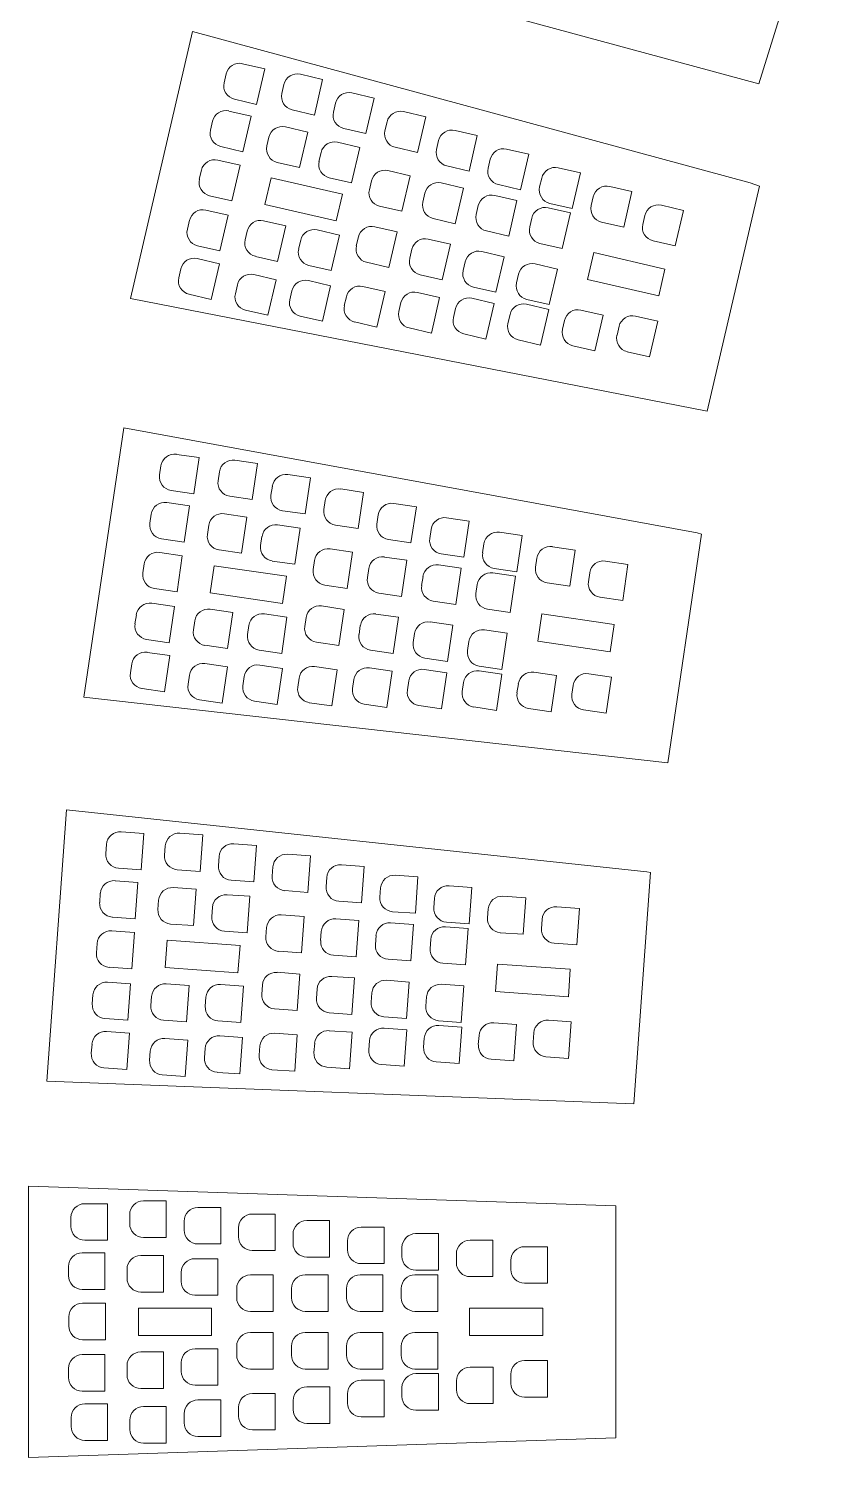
# Model space of a CAD drawing. Header units: millimetres. Extents: x -84 to 575, y 84 to 995.
# Drawn here: x -83.8 to 3.6, y 550.4 to 706.8 of the extents above; entities that cross this region are included whole.
import ezdxf

# ---------------------------------------------------------------- set-up
doc = ezdxf.new("R2010")
doc.units = ezdxf.units.MM

msp = doc.modelspace()

# ---------------------------------------------------------------- linework, layer by layer
at = {"color": 7, "linetype": 'Continuous', "lineweight": 15}
for p, q in [((-3.87, 700.81), (3.63, 724.95)), ((-65.91, 717.62), (-3.87, 700.81)), ((-65.83, 706.51), (-72.62, 677.28)), ((-4.83, 689.97), (-65.83, 706.51)), ((-57.91, 702.44), (-60.34, 703)), ((-58.81, 698.54), (-57.91, 702.44)), ((-62.14, 701.88), (-62.37, 700.91)), ((-51.59, 701.28), (-54.02, 701.85)), ((-52.49, 697.38), (-51.59, 701.28)), ((-55.82, 700.72), (-56.05, 699.75)), ((-45.95, 699.23), (-48.38, 699.8)), ((-59.4, 697.25), (-61.84, 697.82)), ((-61.25, 699.11), (-58.81, 698.54)), ((-54.93, 697.95), (-52.49, 697.38)), ((-50.18, 698.68), (-50.41, 697.7)), ((-46.85, 695.34), (-45.95, 699.23)), ((-40.31, 697.18), (-42.74, 697.75)), ((-63.64, 696.7), (-63.87, 695.72)), ((-60.31, 693.36), (-59.4, 697.25)), ((-44.54, 696.63), (-44.77, 695.65)), ((-41.21, 693.29), (-40.31, 697.18)), ((-57.46, 694.96), (-57.69, 693.99)), ((-53.22, 695.52), (-55.66, 696.09)), ((-54.13, 691.62), (-53.22, 695.52)), ((-49.29, 695.9), (-46.85, 695.34)), ((-38.9, 694.58), (-39.13, 693.61)), ((-34.67, 695.14), (-37.1, 695.7)), ((-35.57, 691.24), (-34.67, 695.14)), ((-62.74, 693.92), (-60.31, 693.36)), ((-51.76, 693.28), (-51.99, 692.3)), ((-47.52, 693.83), (-49.96, 694.4)), ((-48.43, 689.94), (-47.52, 693.83)), ((-43.65, 693.85), (-41.21, 693.29)), ((-29.03, 693.09), (-31.46, 693.65)), ((-29.93, 689.19), (-29.03, 693.09)), ((-60.61, 691.88), (-63.05, 692.45)), ((-61.52, 687.98), (-60.61, 691.88)), ((-56.56, 692.19), (-54.13, 691.62)), ((-38.01, 691.81), (-35.57, 691.24)), ((-33.26, 692.53), (-33.49, 691.56)), ((-23.39, 691.04), (-25.82, 691.61)), ((-64.85, 691.33), (-65.08, 690.35)), ((-57.22, 690.52), (-57.9, 687.59)), ((-49.43, 688.71), (-57.22, 690.52)), ((-50.86, 690.5), (-48.43, 689.94)), ((-46.25, 690.18), (-46.48, 689.2)), ((-42.02, 690.73), (-44.45, 691.3)), ((-42.92, 686.84), (-42.02, 690.73)), ((-36.17, 689.38), (-38.61, 689.94)), ((-27.62, 690.48), (-27.85, 689.51)), ((-24.29, 687.14), (-23.39, 691.04)), ((-3.81, 689.6), (-4.83, 689.97)), ((-63.95, 688.55), (-61.52, 687.98)), ((-50.11, 685.78), (-49.43, 688.71)), ((-40.41, 688.82), (-40.63, 687.85)), ((-37.08, 685.48), (-36.17, 689.38)), ((-30.33, 688.02), (-32.76, 688.58)), ((-32.37, 689.76), (-29.93, 689.19)), ((-21.98, 688.44), (-22.21, 687.46)), ((-17.75, 688.99), (-20.18, 689.56)), ((-18.65, 685.1), (-17.75, 688.99)), ((-9.54, 664.94), (-3.81, 689.6)), ((-61.92, 686.4), (-64.36, 686.97)), ((-57.9, 687.59), (-50.11, 685.78)), ((-45.36, 687.4), (-42.92, 686.84)), ((-34.56, 687.46), (-34.79, 686.49)), ((-31.23, 684.12), (-30.33, 688.02)), ((-24.48, 686.66), (-26.92, 687.23)), ((-26.73, 687.71), (-24.29, 687.14)), ((-12.11, 686.94), (-14.54, 687.51)), ((-13.01, 683.05), (-12.11, 686.94)), ((-66.16, 685.85), (-66.39, 684.87)), ((-62.83, 682.51), (-61.92, 686.4)), ((-55.61, 685.24), (-58.05, 685.8)), ((-56.52, 681.34), (-55.61, 685.24)), ((-39.51, 686.05), (-37.08, 685.48)), ((-28.72, 686.1), (-28.94, 685.13)), ((-25.39, 682.76), (-24.48, 686.66)), ((-21.09, 685.66), (-18.65, 685.1)), ((-16.34, 686.39), (-16.57, 685.41)), ((-59.85, 684.68), (-60.08, 683.71)), ((-53.99, 683.68), (-54.22, 682.7)), ((-49.75, 684.23), (-52.19, 684.8)), ((-50.66, 680.34), (-49.75, 684.23)), ((-47.68, 684.03), (-47.91, 683.06)), ((-43.44, 684.59), (-45.88, 685.15)), ((-44.35, 680.69), (-43.44, 684.59)), ((-37.6, 683.23), (-40.03, 683.8)), ((-33.67, 684.69), (-31.23, 684.12)), ((-65.27, 683.07), (-62.83, 682.51)), ((-41.83, 682.68), (-42.06, 681.7)), ((-38.5, 679.33), (-37.6, 683.23)), ((-31.75, 681.87), (-34.19, 682.44)), ((-27.82, 683.33), (-25.39, 682.76)), ((-21.93, 682.32), (-22.61, 679.39)), ((-14.14, 680.51), (-21.93, 682.32)), ((-15.45, 683.61), (-13.01, 683.05)), ((-67.1, 680.54), (-67.33, 679.56)), ((-62.87, 681.09), (-65.3, 681.66)), ((-63.77, 677.2), (-62.87, 681.09)), ((-58.95, 681.9), (-56.52, 681.34)), ((-53.09, 680.9), (-50.66, 680.34)), ((-46.78, 681.26), (-44.35, 680.69)), ((-35.99, 681.32), (-36.22, 680.34)), ((-32.66, 677.98), (-31.75, 681.87)), ((-25.91, 680.52), (-28.35, 681.08)), ((-26.82, 676.62), (-25.91, 680.52)), ((-14.82, 677.58), (-14.14, 680.51)), ((-56.68, 679.34), (-59.12, 679.91)), ((-57.59, 675.45), (-56.68, 679.34)), ((-50.72, 678.69), (-53.15, 679.26)), ((-40.94, 679.9), (-38.5, 679.33)), ((-30.15, 679.96), (-30.37, 678.99)), ((-22.61, 679.39), (-14.82, 677.58)), ((-66.21, 677.76), (-63.77, 677.2)), ((-60.92, 678.79), (-61.14, 677.81)), ((-54.95, 678.14), (-55.18, 677.16)), ((-51.62, 674.8), (-50.72, 678.69)), ((-48.99, 677.49), (-49.22, 676.52)), ((-44.75, 678.05), (-47.19, 678.61)), ((-45.66, 674.15), (-44.75, 678.05)), ((-38.79, 677.4), (-41.22, 677.96)), ((-39.69, 673.5), (-38.79, 677.4)), ((-35.1, 678.54), (-32.66, 677.98)), ((-72.62, 677.28), (-9.54, 664.94)), ((-60.02, 676.01), (-57.59, 675.45)), ((-43.02, 676.84), (-43.25, 675.87)), ((-37.06, 676.19), (-37.29, 675.22)), ((-32.82, 676.75), (-35.26, 677.32)), ((-33.73, 672.85), (-32.82, 676.75)), ((-26.86, 676.1), (-29.29, 676.67)), ((-29.25, 677.18), (-26.82, 676.62)), ((-27.76, 672.2), (-26.86, 676.1)), ((-20.89, 675.45), (-23.33, 676.02)), ((-54.06, 675.36), (-51.62, 674.8)), ((-48.09, 674.72), (-45.66, 674.15)), ((-31.09, 675.55), (-31.32, 674.57)), ((-25.13, 674.9), (-25.36, 673.92)), ((-21.8, 671.56), (-20.89, 675.45)), ((-19.16, 674.25), (-19.39, 673.27)), ((-14.93, 674.8), (-17.36, 675.37)), ((-15.83, 670.91), (-14.93, 674.8)), ((-42.13, 674.07), (-39.69, 673.5)), ((-36.16, 673.42), (-33.73, 672.85)), ((-30.2, 672.77), (-27.76, 672.2)), ((-24.23, 672.12), (-21.8, 671.56)), ((-18.27, 671.47), (-15.83, 670.91)), ((-73.35, 663.15), (-77.7, 633.64)), ((-10.62, 651.64), (-73.35, 663.15)), ((-65.1, 659.87), (-67.57, 660.23)), ((-69.28, 658.97), (-69.42, 657.98)), ((-65.68, 655.91), (-65.1, 659.87)), ((-58.71, 659.23), (-61.18, 659.6)), ((-59.29, 655.28), (-58.71, 659.23)), ((-62.88, 658.33), (-63.03, 657.34)), ((-52.92, 657.65), (-55.39, 658.02)), ((-53.5, 653.7), (-52.92, 657.65)), ((-68.16, 656.28), (-65.68, 655.91)), ((-61.76, 655.64), (-59.29, 655.28)), ((-57.09, 656.75), (-57.24, 655.76)), ((-47.13, 656.07), (-49.6, 656.44)), ((-47.71, 652.12), (-47.13, 656.07)), ((-66.17, 654.58), (-68.64, 654.95)), ((-66.75, 650.62), (-66.17, 654.58)), ((-55.98, 654.06), (-53.5, 653.7)), ((-51.31, 655.17), (-51.45, 654.18)), ((-41.34, 654.49), (-43.82, 654.86)), ((-41.93, 650.54), (-41.34, 654.49)), ((-70.35, 653.68), (-70.49, 652.69)), ((-64.04, 652.46), (-64.19, 651.47)), ((-59.87, 653.36), (-62.34, 653.72)), ((-60.45, 649.4), (-59.87, 653.36)), ((-54.05, 652.15), (-56.52, 652.51)), ((-50.19, 652.48), (-47.71, 652.12)), ((-45.52, 653.59), (-45.66, 652.6)), ((-35.55, 652.91), (-38.03, 653.28)), ((-36.14, 648.96), (-35.55, 652.91)), ((-69.23, 650.99), (-66.75, 650.62)), ((-58.23, 651.24), (-58.37, 650.26)), ((-54.63, 648.19), (-54.05, 652.15)), ((-44.4, 650.9), (-41.93, 650.54)), ((-39.73, 652.01), (-39.88, 651.02)), ((-29.77, 651.33), (-32.24, 651.7)), ((-30.35, 647.38), (-29.77, 651.33)), ((-13.83, 626.44), (-10.14, 651.5)), ((-10.14, 651.5), (-10.62, 651.64)), ((-66.94, 649.13), (-69.41, 649.49)), ((-62.92, 649.77), (-60.45, 649.4)), ((-48.31, 649.51), (-50.78, 649.87)), ((-48.89, 645.55), (-48.31, 649.51)), ((-38.61, 649.32), (-36.14, 648.96)), ((-33.94, 650.43), (-34.09, 649.44)), ((-23.98, 649.75), (-26.45, 650.12)), ((-24.56, 645.8), (-23.98, 649.75)), ((-71.11, 648.23), (-71.26, 647.24)), ((-67.52, 645.17), (-66.94, 649.13)), ((-63.44, 648.04), (-63.88, 645.08)), ((-55.53, 646.88), (-63.44, 648.04)), ((-57.11, 648.55), (-54.63, 648.19)), ((-52.48, 648.61), (-52.63, 647.62)), ((-46.55, 647.73), (-46.69, 646.74)), ((-42.37, 648.63), (-44.84, 648.99)), ((-42.95, 644.67), (-42.37, 648.63)), ((-36.43, 647.76), (-38.91, 648.12)), ((-37.02, 643.8), (-36.43, 647.76)), ((-32.82, 647.74), (-30.35, 647.38)), ((-28.15, 648.85), (-28.3, 647.87)), ((-18.19, 648.18), (-20.66, 648.54)), ((-18.77, 644.22), (-18.19, 648.18)), ((-55.97, 643.91), (-55.53, 646.88)), ((-40.61, 646.85), (-40.76, 645.87)), ((-30.5, 646.88), (-32.97, 647.24)), ((-31.08, 642.92), (-30.5, 646.88)), ((-27.03, 646.16), (-24.56, 645.8)), ((-22.36, 647.27), (-22.51, 646.29)), ((-69.99, 645.53), (-67.52, 645.17)), ((-63.88, 645.08), (-55.97, 643.91)), ((-51.36, 645.91), (-48.89, 645.55)), ((-45.43, 645.04), (-42.95, 644.67)), ((-34.67, 645.98), (-34.82, 644.99)), ((-21.25, 644.58), (-18.77, 644.22)), ((-67.79, 643.56), (-70.27, 643.92)), ((-68.38, 639.6), (-67.79, 643.56)), ((-61.41, 642.91), (-63.88, 643.28)), ((-49.23, 643.26), (-51.7, 643.63)), ((-49.81, 639.31), (-49.23, 643.26)), ((-39.49, 644.16), (-37.02, 643.8)), ((-33.56, 643.29), (-31.08, 642.92)), ((-71.97, 642.66), (-72.12, 641.67)), ((-65.58, 642.01), (-65.73, 641.02)), ((-61.99, 638.96), (-61.41, 642.91)), ((-59.66, 641.49), (-59.81, 640.5)), ((-55.49, 642.39), (-57.96, 642.76)), ((-56.07, 638.44), (-55.49, 642.39)), ((-53.4, 642.36), (-53.55, 641.37)), ((-47.47, 641.49), (-47.61, 640.5)), ((-43.29, 642.39), (-45.76, 642.75)), ((-43.87, 638.43), (-43.29, 642.39)), ((-37.35, 641.51), (-39.83, 641.88)), ((-37.94, 637.56), (-37.35, 641.51)), ((-27.6, 642.76), (-28.04, 639.79)), ((-19.69, 641.59), (-27.6, 642.76)), ((-20.12, 638.62), (-19.69, 641.59)), ((-70.85, 639.97), (-68.38, 639.6)), ((-41.53, 640.61), (-41.68, 639.62)), ((-31.42, 640.64), (-33.89, 641)), ((-32, 636.68), (-31.42, 640.64)), ((-68.3, 638.19), (-70.77, 638.55)), ((-64.46, 639.32), (-61.99, 638.96)), ((-58.54, 638.8), (-56.07, 638.44)), ((-52.28, 639.67), (-49.81, 639.31)), ((-46.35, 638.8), (-43.87, 638.43)), ((-35.6, 639.74), (-35.74, 638.75)), ((-28.04, 639.79), (-20.12, 638.62)), ((-72.47, 637.29), (-72.62, 636.3)), ((-68.88, 634.23), (-68.3, 638.19)), ((-61.99, 636.95), (-64.47, 637.32)), ((-62.58, 633), (-61.99, 636.95)), ((-55.99, 636.79), (-58.47, 637.16)), ((-56.58, 632.84), (-55.99, 636.79)), ((-50, 636.64), (-52.47, 637)), ((-44, 636.48), (-46.47, 636.84)), ((-40.41, 637.92), (-37.94, 637.56)), ((-34.48, 637.05), (-32, 636.68)), ((-66.17, 636.05), (-66.31, 635.06)), ((-60.17, 635.89), (-60.32, 634.9)), ((-54.17, 635.74), (-54.32, 634.75)), ((-50.58, 632.68), (-50, 636.64)), ((-48.17, 635.58), (-48.32, 634.59)), ((-44.58, 632.52), (-44, 636.48)), ((-42.18, 635.42), (-42.32, 634.43)), ((-38, 636.32), (-40.47, 636.68)), ((-38.58, 632.36), (-38, 636.32)), ((-36.18, 635.26), (-36.32, 634.27)), ((-32, 636.16), (-34.48, 636.53)), ((-32.59, 632.2), (-32, 636.16)), ((-26, 636), (-28.48, 636.37)), ((-26.59, 632.05), (-26, 636)), ((-20.01, 635.85), (-22.48, 636.21)), ((-20.59, 631.89), (-20.01, 635.85)), ((-77.7, 633.64), (-13.83, 626.44)), ((-71.35, 634.6), (-68.88, 634.23)), ((-30.18, 635.1), (-30.33, 634.11)), ((-24.18, 634.94), (-24.33, 633.96)), ((-65.05, 633.36), (-62.58, 633)), ((-59.05, 633.2), (-56.58, 632.84)), ((-53.05, 633.04), (-50.58, 632.68)), ((-47.06, 632.89), (-44.58, 632.52)), ((-41.06, 632.73), (-38.58, 632.36)), ((-35.06, 632.57), (-32.59, 632.2)), ((-29.06, 632.41), (-26.59, 632.05)), ((-23.06, 632.25), (-20.59, 631.89)), ((-79.61, 621.32), (-81.77, 591.62)), ((-16.11, 614.51), (-79.61, 621.32)), ((-71.14, 618.72), (-73.63, 618.9)), ((-71.43, 614.73), (-71.14, 618.72)), ((-64.71, 618.56), (-67.21, 618.74)), ((-65, 614.57), (-64.71, 618.56)), ((-75.23, 617.52), (-75.31, 616.52)), ((-68.81, 617.35), (-68.88, 616.36)), ((-58.82, 617.41), (-61.32, 617.59)), ((-59.11, 613.42), (-58.82, 617.41)), ((-52.93, 616.26), (-55.43, 616.44)), ((-73.92, 614.91), (-71.43, 614.73)), ((-62.92, 616.21), (-62.99, 615.21)), ((-57.03, 615.06), (-57.11, 614.06)), ((-53.22, 612.27), (-52.93, 616.26)), ((-47.05, 615.11), (-49.54, 615.3)), ((-47.34, 611.13), (-47.05, 615.11)), ((-71.81, 613.37), (-74.3, 613.55)), ((-72.1, 609.38), (-71.81, 613.37)), ((-67.5, 614.75), (-65, 614.57)), ((-61.61, 613.6), (-59.11, 613.42)), ((-51.14, 613.91), (-51.22, 612.91)), ((-41.16, 613.97), (-43.65, 614.15)), ((-41.45, 609.98), (-41.16, 613.97)), ((-17.55, 589.12), (-15.71, 614.44)), ((-15.71, 614.44), (-16.11, 614.51)), ((-75.91, 612.17), (-75.98, 611.17)), ((-65.44, 612.62), (-67.93, 612.8)), ((-65.73, 608.63), (-65.44, 612.62)), ((-59.54, 611.84), (-62.04, 612.02)), ((-59.83, 607.85), (-59.54, 611.84)), ((-55.72, 612.46), (-53.22, 612.27)), ((-45.25, 612.76), (-45.33, 611.76)), ((-35.27, 612.82), (-37.76, 613)), ((-35.56, 608.83), (-35.27, 612.82)), ((-29.38, 611.67), (-31.87, 611.85)), ((-29.67, 607.68), (-29.38, 611.67)), ((-69.54, 611.41), (-69.61, 610.41)), ((-63.64, 610.63), (-63.72, 609.63)), ((-49.83, 611.31), (-47.34, 611.13)), ((-43.94, 610.16), (-41.45, 609.98)), ((-39.37, 611.61), (-39.44, 610.61)), ((-33.48, 610.46), (-33.55, 609.47)), ((-23.49, 610.52), (-25.98, 610.7)), ((-23.78, 606.53), (-23.49, 610.52)), ((-74.59, 609.56), (-72.1, 609.38)), ((-68.22, 608.81), (-65.73, 608.63)), ((-53.62, 609.63), (-56.12, 609.81)), ((-53.91, 605.64), (-53.62, 609.63)), ((-47.64, 609.19), (-50.13, 609.37)), ((-47.93, 605.2), (-47.64, 609.19)), ((-41.65, 608.76), (-44.15, 608.94)), ((-41.94, 604.77), (-41.65, 608.76)), ((-38.05, 609.01), (-35.56, 608.83)), ((-27.59, 609.32), (-27.66, 608.32)), ((-72.17, 607.87), (-74.67, 608.06)), ((-72.46, 603.89), (-72.17, 607.87)), ((-68.61, 607.05), (-68.83, 604.06)), ((-60.63, 606.47), (-68.61, 607.05)), ((-62.33, 608.03), (-59.83, 607.85)), ((-57.72, 608.42), (-57.79, 607.42)), ((-51.74, 607.99), (-51.81, 606.99)), ((-45.75, 607.55), (-45.82, 606.55)), ((-39.77, 607.12), (-39.84, 606.12)), ((-35.67, 608.32), (-38.16, 608.5)), ((-35.96, 604.33), (-35.67, 608.32)), ((-32.16, 607.86), (-29.67, 607.68)), ((-76.27, 606.67), (-76.34, 605.67)), ((-60.85, 603.48), (-60.63, 606.47)), ((-56.41, 605.82), (-53.91, 605.64)), ((-26.27, 606.71), (-23.78, 606.53)), ((-74.96, 604.07), (-72.46, 603.89)), ((-68.83, 604.06), (-60.85, 603.48)), ((-50.42, 605.38), (-47.93, 605.2)), ((-44.44, 604.95), (-41.94, 604.77)), ((-38.45, 604.51), (-35.96, 604.33)), ((-32.48, 604.43), (-32.69, 601.43)), ((-24.5, 603.85), (-32.48, 604.43)), ((-24.71, 600.85), (-24.5, 603.85)), ((-72.62, 602.26), (-75.11, 602.44)), ((-54.08, 603.33), (-56.57, 603.52)), ((-54.37, 599.34), (-54.08, 603.33)), ((-48.1, 602.9), (-50.59, 603.08)), ((-48.39, 598.91), (-48.1, 602.9)), ((-42.11, 602.46), (-44.6, 602.65)), ((-42.4, 598.47), (-42.11, 602.46)), ((-76.72, 601.05), (-76.79, 600.06)), ((-72.91, 598.27), (-72.62, 602.26)), ((-70.3, 600.88), (-70.37, 599.88)), ((-66.2, 602.09), (-68.7, 602.27)), ((-66.49, 598.1), (-66.2, 602.09)), ((-64.36, 600.8), (-64.43, 599.8)), ((-60.26, 602.01), (-62.75, 602.19)), ((-60.55, 598.02), (-60.26, 602.01)), ((-58.18, 602.13), (-58.25, 601.13)), ((-52.19, 601.69), (-52.27, 600.7)), ((-46.21, 601.26), (-46.28, 600.26)), ((-40.23, 600.82), (-40.3, 599.83)), ((-36.13, 602.03), (-38.62, 602.21)), ((-36.42, 598.04), (-36.13, 602.03)), ((-32.69, 601.43), (-24.71, 600.85)), ((-56.86, 599.53), (-54.37, 599.34)), ((-75.4, 598.45), (-72.91, 598.27)), ((-68.99, 598.28), (-66.49, 598.1)), ((-63.04, 598.2), (-60.55, 598.02)), ((-50.88, 599.09), (-48.39, 598.91)), ((-44.89, 598.66), (-42.4, 598.47)), ((-38.91, 598.22), (-36.42, 598.04)), ((-36.38, 597.52), (-38.87, 597.7)), ((-30.39, 597.81), (-32.88, 597.99)), ((-30.68, 593.82), (-30.39, 597.81)), ((-24.39, 598.09), (-26.89, 598.27)), ((-24.68, 594.1), (-24.39, 598.09)), ((-72.72, 596.87), (-75.22, 597.05)), ((-73.01, 592.88), (-72.72, 596.87)), ((-66.35, 596.1), (-68.84, 596.28)), ((-66.64, 592.11), (-66.35, 596.1)), ((-60.35, 596.38), (-62.85, 596.56)), ((-60.64, 592.39), (-60.35, 596.38)), ((-54.36, 596.67), (-56.85, 596.85)), ((-54.65, 592.68), (-54.36, 596.67)), ((-48.37, 596.95), (-50.86, 597.13)), ((-48.66, 592.96), (-48.37, 596.95)), ((-46.47, 596.03), (-46.54, 595.03)), ((-42.37, 597.24), (-44.87, 597.42)), ((-42.66, 593.25), (-42.37, 597.24)), ((-40.48, 596.32), (-40.55, 595.32)), ((-36.67, 593.53), (-36.38, 597.52)), ((-34.48, 596.6), (-34.56, 595.6)), ((-28.49, 596.88), (-28.56, 595.89)), ((-76.82, 595.66), (-76.9, 594.66)), ((-70.44, 594.89), (-70.52, 593.89)), ((-64.45, 595.18), (-64.52, 594.18)), ((-58.46, 595.46), (-58.53, 594.46)), ((-52.46, 595.75), (-52.54, 594.75)), ((-75.51, 593.06), (-73.01, 592.88)), ((-51.15, 593.14), (-48.66, 592.96)), ((-45.16, 593.43), (-42.66, 593.25)), ((-39.16, 593.71), (-36.67, 593.53)), ((-33.17, 594), (-30.68, 593.82)), ((-27.18, 594.28), (-24.68, 594.1)), ((-81.77, 591.62), (-17.55, 589.12)), ((-69.13, 592.29), (-66.64, 592.11)), ((-63.14, 592.57), (-60.64, 592.39)), ((-57.14, 592.86), (-54.65, 592.68)), ((-83.76, 580.09), (-83.75, 550.41)), ((-19.52, 577.94), (-83.76, 580.09)), ((-75.12, 578.19), (-77.62, 578.19)), ((-75.12, 574.19), (-75.12, 578.19)), ((-68.7, 578.5), (-71.2, 578.5)), ((-68.7, 574.5), (-68.7, 578.5)), ((-62.74, 577.78), (-65.24, 577.78)), ((-62.74, 573.78), (-62.74, 577.78)), ((-19.52, 552.55), (-19.52, 577.94)), ((-79.12, 576.69), (-79.12, 575.69)), ((-72.7, 577), (-72.7, 576)), ((-66.74, 576.28), (-66.74, 575.28)), ((-56.79, 577.06), (-59.29, 577.06)), ((-56.79, 573.06), (-56.79, 577.06)), ((-50.83, 576.35), (-53.33, 576.35)), ((-50.83, 572.35), (-50.83, 576.35)), ((-77.62, 574.19), (-75.12, 574.19)), ((-71.2, 574.5), (-68.7, 574.5)), ((-60.79, 575.56), (-60.79, 574.56)), ((-54.83, 574.85), (-54.83, 573.85)), ((-48.87, 574.13), (-48.87, 573.13)), ((-44.87, 575.63), (-47.37, 575.63)), ((-44.87, 571.63), (-44.87, 575.63)), ((-38.92, 574.91), (-41.42, 574.91)), ((-38.91, 570.91), (-38.92, 574.91)), ((-32.96, 574.2), (-35.46, 574.2)), ((-32.96, 570.2), (-32.96, 574.2)), ((-75.4, 572.81), (-77.9, 572.81)), ((-75.4, 568.81), (-75.4, 572.81)), ((-65.24, 573.78), (-62.74, 573.78)), ((-59.29, 573.06), (-56.79, 573.06)), ((-42.91, 573.41), (-42.91, 572.41)), ((-36.96, 572.7), (-36.96, 571.7)), ((-27, 573.48), (-29.5, 573.48)), ((-27, 569.48), (-27, 573.48)), ((-79.4, 571.3), (-79.4, 570.3)), ((-72.99, 571.01), (-72.99, 570.01)), ((-68.99, 572.52), (-71.49, 572.52)), ((-68.99, 568.52), (-68.99, 572.52)), ((-63.06, 572.17), (-65.56, 572.17)), ((-63.06, 568.17), (-63.06, 572.17)), ((-53.33, 572.35), (-50.83, 572.35)), ((-47.37, 571.63), (-44.87, 571.63)), ((-31, 571.98), (-31, 570.98)), ((-67.06, 570.67), (-67.06, 569.67)), ((-56.99, 570.4), (-59.49, 570.39)), ((-56.99, 566.4), (-56.99, 570.4)), ((-50.99, 570.4), (-53.49, 570.4)), ((-50.99, 566.4), (-50.99, 570.4)), ((-44.99, 570.4), (-47.49, 570.4)), ((-44.99, 566.4), (-44.99, 570.4)), ((-38.99, 570.4), (-41.49, 570.4)), ((-41.41, 570.91), (-38.91, 570.91)), ((-38.99, 566.4), (-38.99, 570.4)), ((-35.46, 570.2), (-32.96, 570.2)), ((-29.5, 569.48), (-27, 569.48)), ((-77.9, 568.8), (-75.4, 568.81)), ((-71.49, 568.52), (-68.99, 568.52)), ((-65.56, 568.17), (-63.06, 568.17)), ((-60.99, 568.89), (-60.99, 567.89)), ((-54.99, 568.9), (-54.99, 567.9)), ((-48.99, 568.9), (-48.99, 567.9)), ((-42.99, 568.9), (-42.99, 567.9)), ((-75.36, 567.3), (-77.86, 567.3)), ((-75.36, 563.3), (-75.36, 567.3)), ((-63.75, 566.74), (-71.75, 566.74)), ((-71.75, 566.74), (-71.75, 563.74)), ((-63.75, 563.74), (-63.75, 566.74)), ((-59.49, 566.39), (-56.99, 566.4)), ((-53.49, 566.4), (-50.99, 566.4)), ((-47.49, 566.4), (-44.99, 566.4)), ((-41.49, 566.4), (-38.99, 566.4)), ((-27.52, 566.75), (-35.52, 566.75)), ((-35.52, 566.75), (-35.52, 563.75)), ((-27.52, 563.75), (-27.52, 566.75)), ((-79.36, 565.8), (-79.36, 564.8)), ((-77.86, 563.3), (-75.36, 563.3)), ((-71.75, 563.74), (-63.75, 563.74)), ((-56.99, 564.09), (-59.49, 564.09)), ((-56.99, 560.09), (-56.99, 564.09)), ((-50.99, 564.09), (-53.49, 564.09)), ((-50.99, 560.09), (-50.99, 564.09)), ((-44.99, 564.09), (-47.49, 564.09)), ((-44.99, 560.09), (-44.99, 564.09)), ((-38.99, 564.09), (-41.49, 564.09)), ((-38.99, 560.09), (-38.99, 564.09)), ((-35.52, 563.75), (-27.52, 563.75)), ((-75.4, 561.66), (-77.9, 561.66)), ((-75.4, 557.66), (-75.4, 561.66)), ((-68.99, 561.96), (-71.49, 561.96)), ((-68.99, 557.96), (-68.99, 561.96)), ((-63.05, 562.31), (-65.55, 562.31)), ((-63.05, 558.31), (-63.05, 562.31)), ((-60.99, 562.59), (-60.99, 561.59)), ((-54.99, 562.59), (-54.99, 561.59)), ((-48.99, 562.59), (-48.99, 561.59)), ((-42.99, 562.59), (-42.99, 561.59)), ((-79.4, 560.16), (-79.4, 559.16)), ((-72.99, 560.46), (-72.99, 559.46)), ((-67.05, 560.81), (-67.05, 559.81)), ((-59.49, 560.09), (-56.99, 560.09)), ((-53.49, 560.09), (-50.99, 560.09)), ((-47.49, 560.09), (-44.99, 560.09)), ((-41.49, 560.09), (-38.99, 560.09)), ((-32.95, 560.3), (-35.45, 560.3)), ((-32.95, 556.3), (-32.95, 560.3)), ((-27, 561.02), (-29.5, 561.02)), ((-27, 557.02), (-27, 561.02)), ((-44.87, 558.86), (-47.37, 558.86)), ((-44.87, 554.86), (-44.87, 558.86)), ((-38.91, 559.58), (-41.41, 559.58)), ((-38.91, 555.58), (-38.91, 559.58)), ((-36.95, 558.8), (-36.95, 557.8)), ((-31, 559.52), (-31, 558.52)), ((-77.9, 557.66), (-75.4, 557.66)), ((-71.49, 557.96), (-68.99, 557.96)), ((-65.55, 558.31), (-63.05, 558.31)), ((-56.78, 557.42), (-59.28, 557.42)), ((-56.78, 553.42), (-56.78, 557.42)), ((-50.82, 558.14), (-53.32, 558.14)), ((-50.82, 554.14), (-50.82, 558.14)), ((-48.87, 557.36), (-48.87, 556.36)), ((-42.91, 558.08), (-42.91, 557.08)), ((-29.5, 557.02), (-27, 557.02)), ((-75.11, 556.28), (-77.61, 556.28)), ((-75.11, 552.28), (-75.11, 556.28)), ((-68.69, 555.98), (-71.19, 555.98)), ((-68.69, 551.98), (-68.69, 555.98)), ((-62.74, 556.7), (-65.24, 556.7)), ((-62.74, 552.7), (-62.74, 556.7)), ((-60.78, 555.92), (-60.78, 554.92)), ((-54.82, 556.64), (-54.82, 555.64)), ((-41.41, 555.58), (-38.91, 555.58)), ((-35.45, 556.3), (-32.95, 556.3)), ((-79.11, 554.78), (-79.11, 553.78)), ((-72.69, 554.48), (-72.69, 553.48)), ((-66.74, 555.2), (-66.74, 554.2)), ((-53.32, 554.14), (-50.82, 554.14)), ((-47.37, 554.86), (-44.87, 554.86)), ((-83.75, 550.41), (-19.52, 552.55)), ((-77.61, 552.28), (-75.11, 552.28)), ((-65.24, 552.7), (-62.74, 552.7)), ((-59.28, 553.42), (-56.78, 553.42)), ((-71.19, 551.98), (-68.69, 551.98))]:
    msp.add_line(p, q, dxfattribs=at)
for centre, start, end in [((-60.68, 701.54), 76.9196, 166.9196), ((-60.91, 700.57), 166.9196, 256.9196), ((-54.36, 700.38), 76.9196, 166.9196), ((-54.59, 699.41), 166.9196, 256.9196), ((-48.72, 698.34), 76.9196, 166.9196), ((-62.18, 696.36), 76.9196, 166.9196), ((-48.95, 697.36), 166.9196, 256.9196), ((-43.08, 696.29), 76.9196, 166.9196), ((-62.4, 695.39), 166.9196, 256.9196), ((-56, 694.62), 76.9196, 166.9196), ((-43.31, 695.31), 166.9196, 256.9196), ((-37.44, 694.24), 76.9196, 166.9196), ((-56.22, 693.65), 166.9196, 256.9196), ((-50.3, 692.94), 76.9196, 166.9196), ((-37.67, 693.27), 166.9196, 256.9196), ((-31.8, 692.19), 76.9196, 166.9196), ((-63.39, 690.99), 76.9196, 166.9196), ((-50.52, 691.97), 166.9196, 256.9196), ((-32.03, 691.22), 166.9196, 256.9196), ((-26.16, 690.14), 76.9196, 166.9196), ((-63.61, 690.01), 166.9196, 256.9196), ((-44.79, 689.84), 76.9196, 166.9196), ((-38.95, 688.48), 76.9196, 166.9196), ((-45.02, 688.86), 166.9196, 256.9196), ((-33.1, 687.12), 76.9196, 166.9196), ((-26.39, 689.17), 166.9196, 256.9196), ((-20.52, 688.1), 76.9196, 166.9196), ((-64.7, 685.51), 76.9196, 166.9196), ((-39.17, 687.51), 166.9196, 256.9196), ((-27.26, 685.76), 76.9196, 166.9196), ((-20.75, 687.12), 166.9196, 256.9196), ((-14.88, 686.05), 76.9196, 166.9196), ((-58.39, 684.34), 76.9196, 166.9196), ((-46.22, 683.69), 76.9196, 166.9196), ((-33.33, 686.15), 166.9196, 256.9196), ((-15.11, 685.07), 166.9196, 256.9196), ((-64.93, 684.53), 166.9196, 256.9196), ((-58.61, 683.37), 166.9196, 256.9196), ((-52.53, 683.34), 76.9196, 166.9196), ((-40.37, 682.34), 76.9196, 166.9196), ((-27.48, 684.79), 166.9196, 256.9196), ((-52.75, 682.36), 166.9196, 256.9196), ((-46.44, 682.72), 166.9196, 256.9196), ((-34.53, 680.98), 76.9196, 166.9196), ((-65.64, 680.2), 76.9196, 166.9196), ((-40.6, 681.36), 166.9196, 256.9196), ((-28.69, 679.62), 76.9196, 166.9196), ((-65.87, 679.22), 166.9196, 256.9196), ((-59.46, 678.45), 76.9196, 166.9196), ((-53.49, 677.8), 76.9196, 166.9196), ((-34.76, 680), 166.9196, 256.9196), ((-28.91, 678.65), 166.9196, 256.9196), ((-59.68, 677.47), 166.9196, 256.9196), ((-47.53, 677.15), 76.9196, 166.9196), ((-41.56, 676.5), 76.9196, 166.9196), ((-53.72, 676.83), 166.9196, 256.9196), ((-47.75, 676.18), 166.9196, 256.9196), ((-41.79, 675.53), 166.9196, 256.9196), ((-35.6, 675.85), 76.9196, 166.9196), ((-29.63, 675.21), 76.9196, 166.9196), ((-23.67, 674.56), 76.9196, 166.9196), ((-35.82, 674.88), 166.9196, 256.9196), ((-29.86, 674.23), 166.9196, 256.9196), ((-17.7, 673.91), 76.9196, 166.9196), ((-23.89, 673.58), 166.9196, 256.9196), ((-17.93, 672.94), 166.9196, 256.9196), ((-67.79, 658.75), 81.6119, 171.6119), ((-61.4, 658.11), 81.6119, 171.6119), ((-67.94, 657.76), 171.6119, 261.6119), ((-61.54, 657.12), 171.6119, 261.6119), ((-55.61, 656.53), 81.6119, 171.6119), ((-55.76, 655.54), 171.6119, 261.6119), ((-49.82, 654.95), 81.6119, 171.6119), ((-68.86, 653.46), 81.6119, 171.6119), ((-49.97, 653.97), 171.6119, 261.6119), ((-44.03, 653.37), 81.6119, 171.6119), ((-69.01, 652.47), 171.6119, 261.6119), ((-62.56, 652.24), 81.6119, 171.6119), ((-56.74, 651.03), 81.6119, 171.6119), ((-44.18, 652.39), 171.6119, 261.6119), ((-38.25, 651.8), 81.6119, 171.6119), ((-62.71, 651.25), 171.6119, 261.6119), ((-38.39, 650.81), 171.6119, 261.6119), ((-32.46, 650.22), 81.6119, 171.6119), ((-69.63, 648.01), 81.6119, 171.6119), ((-56.89, 650.04), 171.6119, 261.6119), ((-51, 648.39), 81.6119, 171.6119), ((-32.6, 649.23), 171.6119, 261.6119), ((-26.67, 648.64), 81.6119, 171.6119), ((-45.06, 647.51), 81.6119, 171.6119), ((-39.13, 646.64), 81.6119, 171.6119), ((-26.82, 647.65), 171.6119, 261.6119), ((-20.88, 647.06), 81.6119, 171.6119), ((-69.77, 647.02), 171.6119, 261.6119), ((-51.14, 647.4), 171.6119, 261.6119), ((-45.21, 646.52), 171.6119, 261.6119), ((-33.19, 645.76), 81.6119, 171.6119), ((-21.03, 646.07), 171.6119, 261.6119), ((-39.27, 645.65), 171.6119, 261.6119), ((-33.34, 644.77), 171.6119, 261.6119), ((-70.49, 642.44), 81.6119, 171.6119), ((-64.1, 641.79), 81.6119, 171.6119), ((-51.92, 642.15), 81.6119, 171.6119), ((-70.63, 641.45), 171.6119, 261.6119), ((-58.18, 641.28), 81.6119, 171.6119), ((-45.98, 641.27), 81.6119, 171.6119), ((-40.05, 640.39), 81.6119, 171.6119), ((-64.25, 640.8), 171.6119, 261.6119), ((-58.32, 640.29), 171.6119, 261.6119), ((-52.06, 641.16), 171.6119, 261.6119), ((-46.13, 640.28), 171.6119, 261.6119), ((-34.11, 639.52), 81.6119, 171.6119), ((-70.99, 637.07), 81.6119, 171.6119), ((-40.19, 639.41), 171.6119, 261.6119), ((-34.26, 638.53), 171.6119, 261.6119), ((-64.68, 635.83), 81.6119, 171.6119), ((-58.69, 635.68), 81.6119, 171.6119), ((-52.69, 635.52), 81.6119, 171.6119), ((-46.69, 635.36), 81.6119, 171.6119), ((-40.69, 635.2), 81.6119, 171.6119), ((-71.14, 636.08), 171.6119, 261.6119), ((-34.69, 635.04), 81.6119, 171.6119), ((-28.7, 634.88), 81.6119, 171.6119), ((-22.7, 634.73), 81.6119, 171.6119), ((-64.83, 634.84), 171.6119, 261.6119), ((-58.83, 634.69), 171.6119, 261.6119), ((-52.83, 634.53), 171.6119, 261.6119), ((-46.84, 634.37), 171.6119, 261.6119), ((-40.84, 634.21), 171.6119, 261.6119), ((-34.84, 634.05), 171.6119, 261.6119), ((-28.84, 633.89), 171.6119, 261.6119), ((-22.84, 633.74), 171.6119, 261.6119), ((-73.74, 617.41), 85.8424, 175.8424), ((-67.31, 617.25), 85.8424, 175.8424), ((-73.81, 616.41), 175.8424, 265.8424), ((-67.39, 616.25), 175.8424, 265.8424), ((-61.43, 616.1), 85.8424, 175.8424), ((-55.54, 614.95), 85.8424, 175.8424), ((-61.5, 615.1), 175.8424, 265.8424), ((-49.65, 613.8), 85.8424, 175.8424), ((-74.41, 612.06), 85.8424, 175.8424), ((-55.61, 613.95), 175.8424, 265.8424), ((-43.76, 612.65), 85.8424, 175.8424), ((-68.04, 611.3), 85.8424, 175.8424), ((-62.15, 610.52), 85.8424, 175.8424), ((-49.72, 612.8), 175.8424, 265.8424), ((-43.83, 611.65), 175.8424, 265.8424), ((-37.87, 611.5), 85.8424, 175.8424), ((-31.98, 610.35), 85.8424, 175.8424), ((-74.49, 611.06), 175.8424, 265.8424), ((-68.11, 610.3), 175.8424, 265.8424), ((-37.94, 610.51), 175.8424, 265.8424), ((-26.09, 609.21), 85.8424, 175.8424), ((-62.22, 609.52), 175.8424, 265.8424), ((-56.22, 608.31), 85.8424, 175.8424), ((-50.24, 607.88), 85.8424, 175.8424), ((-44.26, 607.44), 85.8424, 175.8424), ((-32.05, 609.36), 175.8424, 265.8424), ((-74.77, 606.56), 85.8424, 175.8424), ((-56.3, 607.31), 175.8424, 265.8424), ((-50.31, 606.88), 175.8424, 265.8424), ((-38.27, 607.01), 85.8424, 175.8424), ((-26.16, 608.21), 175.8424, 265.8424), ((-74.85, 605.56), 175.8424, 265.8424), ((-44.33, 606.44), 175.8424, 265.8424), ((-38.34, 606.01), 175.8424, 265.8424), ((-75.22, 600.94), 85.8424, 175.8424), ((-56.68, 602.02), 85.8424, 175.8424), ((-50.7, 601.58), 85.8424, 175.8424), ((-44.71, 601.15), 85.8424, 175.8424), ((-68.8, 600.77), 85.8424, 175.8424), ((-62.86, 600.69), 85.8424, 175.8424), ((-56.75, 601.02), 175.8424, 265.8424), ((-38.73, 600.71), 85.8424, 175.8424), ((-75.29, 599.95), 175.8424, 265.8424), ((-68.88, 599.77), 175.8424, 265.8424), ((-62.93, 599.69), 175.8424, 265.8424), ((-50.77, 600.59), 175.8424, 265.8424), ((-44.79, 600.15), 175.8424, 265.8424), ((-38.8, 599.72), 175.8424, 265.8424), ((-38.98, 596.21), 85.8424, 175.8424), ((-32.99, 596.49), 85.8424, 175.8424), ((-26.99, 596.78), 85.8424, 175.8424), ((-75.33, 595.55), 85.8424, 175.8424), ((-68.95, 594.78), 85.8424, 175.8424), ((-62.95, 595.07), 85.8424, 175.8424), ((-56.96, 595.35), 85.8424, 175.8424), ((-50.97, 595.64), 85.8424, 175.8424), ((-44.97, 595.92), 85.8424, 175.8424), ((-75.4, 594.55), 175.8424, 265.8424), ((-57.03, 594.36), 175.8424, 265.8424), ((-51.04, 594.64), 175.8424, 265.8424), ((-45.05, 594.92), 175.8424, 265.8424), ((-39.05, 595.21), 175.8424, 265.8424), ((-33.06, 595.49), 175.8424, 265.8424), ((-27.07, 595.78), 175.8424, 265.8424), ((-69.02, 593.79), 175.8424, 265.8424), ((-63.03, 594.07), 175.8424, 265.8424), ((-77.62, 576.69), 90.0178, 180.0178), ((-71.2, 577), 90.0178, 180.0178), ((-65.24, 576.28), 90.0178, 180.0178), ((-77.62, 575.69), 180.0178, 270.0178), ((-71.2, 576), 180.0178, 270.0178), ((-59.29, 575.56), 90.0178, 180.0178), ((-53.33, 574.85), 90.0178, 180.0178), ((-65.24, 575.28), 180.0178, 270.0178), ((-59.29, 574.56), 180.0178, 270.0178), ((-47.37, 574.13), 90.0178, 180.0178), ((-41.41, 573.41), 90.0178, 180.0178), ((-35.46, 572.7), 90.0178, 180.0178), ((-77.9, 571.31), 90.0178, 180.0178), ((-53.33, 573.85), 180.0178, 270.0178), ((-47.37, 573.13), 180.0178, 270.0178), ((-29.5, 571.98), 90.0178, 180.0178), ((-71.49, 571.02), 90.0178, 180.0178), ((-65.56, 570.67), 90.0178, 180.0178), ((-41.41, 572.41), 180.0178, 270.0178), ((-35.46, 571.7), 180.0178, 270.0178), ((-77.9, 570.31), 180.0178, 270.0178), ((-71.49, 570.02), 180.0178, 270.0178), ((-65.56, 569.67), 180.0178, 270.0178), ((-59.49, 568.89), 90.0178, 180.0178), ((-53.49, 568.9), 90.0178, 180.0178), ((-47.49, 568.9), 90.0178, 180.0178), ((-41.49, 568.9), 90.0178, 180.0178), ((-29.5, 570.98), 180.0178, 270.0178), ((-59.49, 567.89), 180.0178, 270.0178), ((-53.49, 567.9), 180.0178, 270.0178), ((-47.49, 567.9), 180.0178, 270.0178), ((-41.49, 567.9), 180.0178, 270.0178), ((-77.86, 565.8), 90.0178, 180.0178), ((-77.86, 564.8), 180.0178, 270.0178), ((-59.49, 562.59), 90.0178, 180.0178), ((-53.49, 562.59), 90.0178, 180.0178), ((-47.49, 562.59), 90.0178, 180.0178), ((-41.49, 562.59), 90.0178, 180.0178), ((-77.9, 560.16), 90.0178, 180.0178), ((-71.49, 560.46), 90.0178, 180.0178), ((-65.55, 560.81), 90.0178, 180.0178), ((-59.49, 561.59), 180.0178, 270.0178), ((-53.49, 561.59), 180.0178, 270.0178), ((-47.49, 561.59), 180.0178, 270.0178), ((-41.49, 561.59), 180.0178, 270.0178), ((-35.45, 558.8), 90.0178, 180.0178), ((-29.5, 559.52), 90.0178, 180.0178), ((-77.9, 559.16), 180.0178, 270.0178), ((-71.49, 559.46), 180.0178, 270.0178), ((-65.55, 559.81), 180.0178, 270.0178), ((-47.37, 557.36), 90.0178, 180.0178), ((-41.41, 558.08), 90.0178, 180.0178), ((-29.5, 558.52), 180.0178, 270.0178), ((-59.28, 555.92), 90.0178, 180.0178), ((-53.32, 556.64), 90.0178, 180.0178), ((-41.41, 557.08), 180.0178, 270.0178), ((-35.45, 557.8), 180.0178, 270.0178), ((-77.61, 554.78), 90.0178, 180.0178), ((-71.19, 554.48), 90.0178, 180.0178), ((-65.24, 555.2), 90.0178, 180.0178), ((-53.32, 555.64), 180.0178, 270.0178), ((-47.37, 556.36), 180.0178, 270.0178), ((-65.24, 554.2), 180.0178, 270.0178), ((-59.28, 554.92), 180.0178, 270.0178), ((-77.61, 553.78), 180.0178, 270.0178), ((-71.19, 553.48), 180.0178, 270.0178)]:
    msp.add_arc(centre, 1.5, start, end, dxfattribs=at)

doc.saveas('drawing.dxf')
